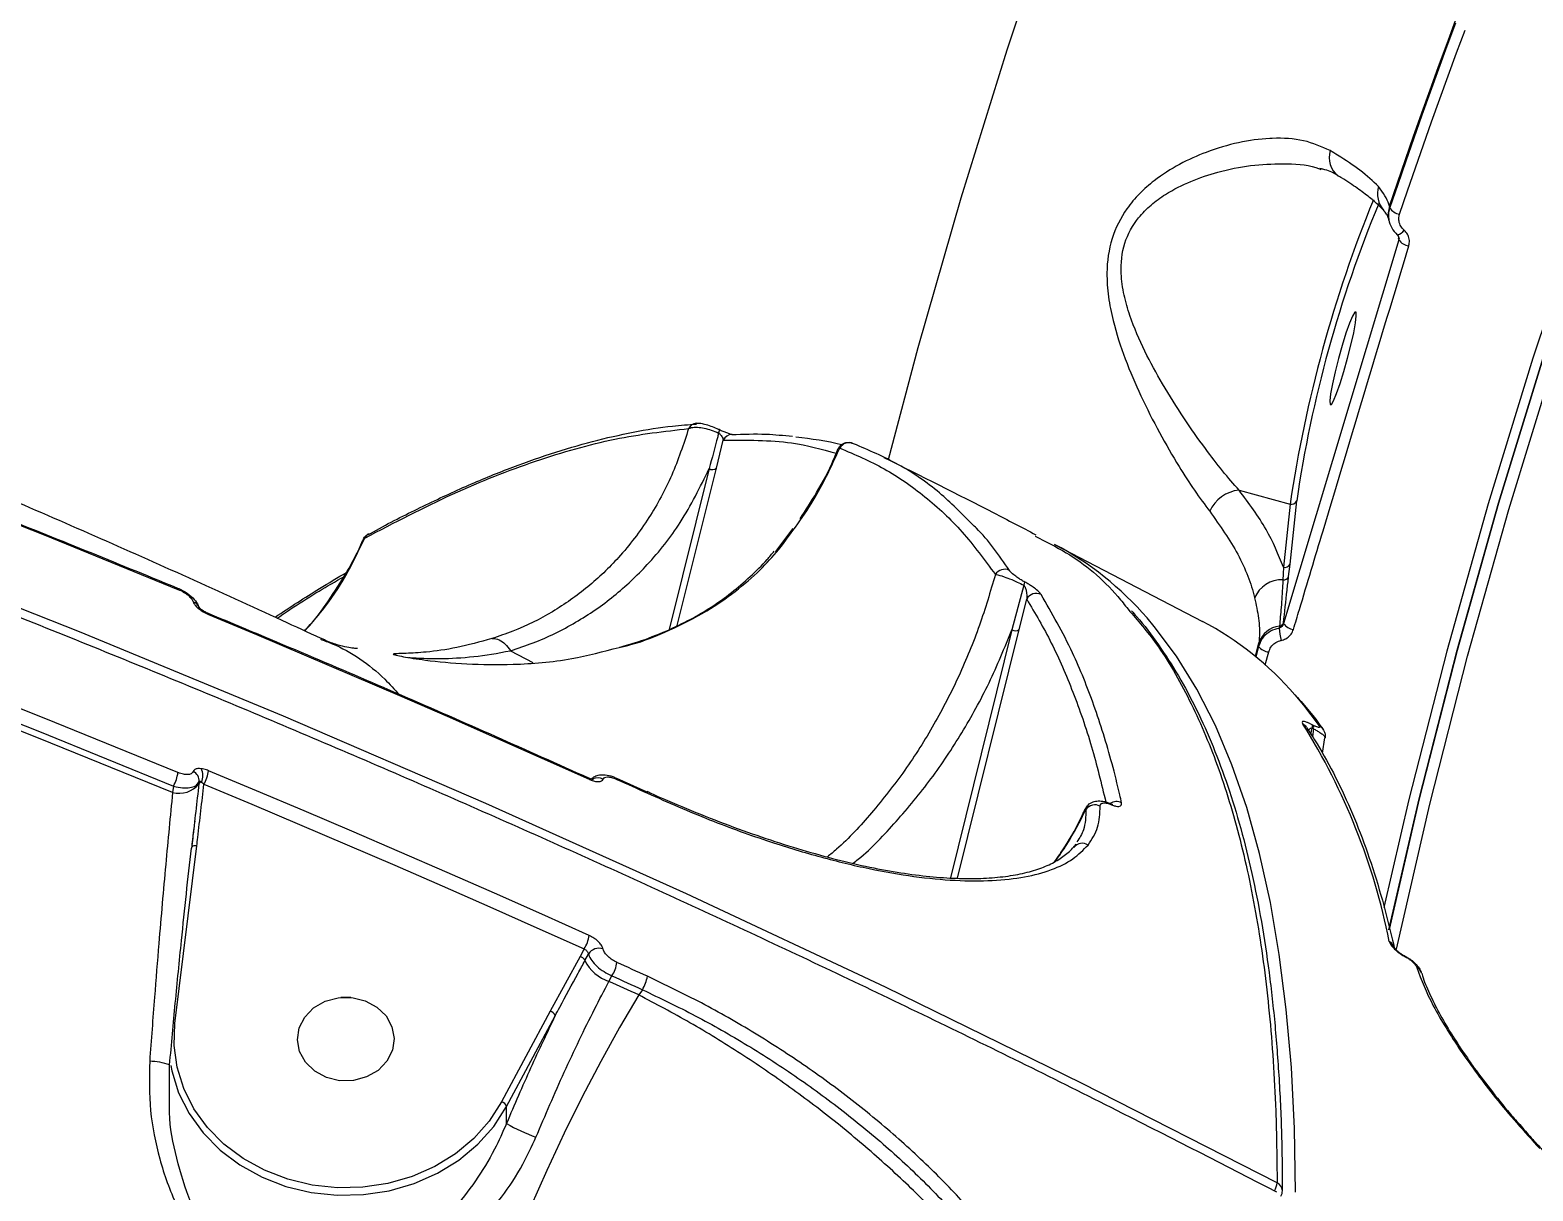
# Model space of a CAD drawing. Header units: millimetres. Extents: x -4335 to 4318, y -3792 to 3101.
# Drawn here: x 940.8 to 1080.8, y 440.5 to 548.5 of the extents above; entities that cross this region are included whole.
import ezdxf

# ---------------------------------------------------------------- set-up
doc = ezdxf.new("R2010")
doc.units = ezdxf.units.MM
doc.layers.add('DIKOM_ОБЪЕКТ', color=7, linetype='Continuous')
doc.layers.add('DIKOM_РАЗМЕР_ОБЪЕКТА', color=7, linetype='Continuous')
doc.styles.add('style1', font='arial.ttf', dxfattribs={"width": 0.8})
doc.dimstyles.new('1-50', dxfattribs={"dimtxt": 300, "dimasz": 200, "dimexe": 100, "dimexo": 0, "dimgap": 100, "dimtad": 1, "dimtxsty": 'style1', "dimcen": 200, "dimclrd": 7, "dimclre": 7, "dimclrt": 7, "dimadec": 1, "dimazin": 2, "dimtfac": 1, "dimtmove": 0, "dimatfit": 2, "dimfxl": 0, "dimlwd": 25, "dimlwe": 18, "dimarcsym": 0})

# ---------------------------------------------------------------- blocks, each defined once
blk = doc.blocks.new('*D2')
at = {"layer": 'Defpoints', "color": 0, "transparency": 16777216}
for p in [(2711.72, 601.17), (-2007.01, 181.47), (-2007.01, -2298.93)]:
    blk.add_point(p, dxfattribs=at)
at = {"layer": 'DIKOM_РАЗМЕР_ОБЪЕКТА', "color": 7, "lineweight": 18, "transparency": 16777216}
for p, q in [((2711.72, 601.17), (2711.72, -2398.93)), ((-2007.01, 181.47), (-2007.01, -2398.93))]:
    blk.add_line(p, q, dxfattribs=at)
at = {"layer": 'DIKOM_РАЗМЕР_ОБЪЕКТА', "color": 7, "lineweight": 25, "transparency": 16777216}
blk.add_line((2511.72, -2298.93), (-1807.01, -2298.93), dxfattribs=at)
at = {"layer": 'DIKOM_РАЗМЕР_ОБЪЕКТА', "color": 7, "transparency": 16777216}
for points in [[(-1807.01, -2265.6), (-1807.01, -2332.27), (-2007.01, -2298.93)], [(2511.72, -2265.6), (2511.72, -2332.27), (2711.72, -2298.93)]]:
    blk.add_solid(points, dxfattribs=at)
at = {"layer": 'DIKOM_РАЗМЕР_ОБЪЕКТА', "color": 7, "transparency": 16777216, "insert": (-22.56, -2045.76), "char_height": 300, "attachment_point": 5, "style": 'style1'}
blk.add_mtext('4750', dxfattribs=at)
blk = doc.blocks.new('*D3')
at = {"layer": 'Defpoints', "color": 0, "transparency": 16777216}
for p in [(-2375.87, 1532.76), (1667.44, 1532.76), (-1786.5, -1525.94)]:
    blk.add_point(p, dxfattribs=at)
at = {"layer": 'DIKOM_РАЗМЕР_ОБЪЕКТА', "color": 7, "lineweight": 18, "transparency": 16777216}
for p, q in [((1667.44, 1532.76), (-2475.87, 1532.76)), ((-1786.5, -1525.94), (-2475.87, -1525.94))]:
    blk.add_line(p, q, dxfattribs=at)
at = {"layer": 'DIKOM_РАЗМЕР_ОБЪЕКТА', "color": 7, "lineweight": 25, "transparency": 16777216}
blk.add_line((-2375.87, -1325.94), (-2375.87, 1332.76), dxfattribs=at)
at = {"layer": 'DIKOM_РАЗМЕР_ОБЪЕКТА', "color": 7, "transparency": 16777216}
for points in [[(-2409.21, 1332.76), (-2342.54, 1332.76), (-2375.87, 1532.76)], [(-2409.21, -1325.94), (-2342.54, -1325.94), (-2375.87, -1525.94)]]:
    blk.add_solid(points, dxfattribs=at)
at = {"layer": 'DIKOM_РАЗМЕР_ОБЪЕКТА', "color": 7, "transparency": 16777216, "insert": (-2629.15, -119.32), "char_height": 300, "attachment_point": 5, "rotation": 90, "style": 'style1'}
blk.add_mtext('3050', dxfattribs=at)

msp = doc.modelspace()

# ---------------------------------------------------------------- linework, layer by layer
at = {"layer": 'DIKOM_ОБЪЕКТ', "color": 7, "linetype": 'Continuous', "lineweight": 15}
for p, q in [((1060.879, 535.584), (1061.006, 535.537)), ((1067.429, 531.974), (1067.402, 532.109)), ((1067.355, 530.782), (1067.332, 530.899)), ((1068.269, 528.99), (1057.527, 493.274)), ((1068.142, 529.434), (1068.129, 529.455)), ((1068.196, 529.369), (1068.256, 529.063)), ((1068.256, 529.063), (1068.269, 528.99)), ((1004.725, 507.723), (1005.364, 510.323)), ((1016.099, 509.508), (1016.216, 509.597)), ((1004.056, 507.686), (1000.339, 492.718)), ((1001.089, 493.079), (1004.725, 507.723)), ((1053.397, 505.675), (1058.144, 504.392)), ((1058.144, 504.392), (1057.526, 498.52)), ((1058.142, 498.804), (1058.76, 504.677)), ((971.843, 501.028), (972.001, 501.227)), ((1010.255, 499.965), (1011.891, 502.104)), ((1036.217, 500.637), (1049.983, 493.474)), ((1058.011, 497.637), (1058.142, 498.804)), ((1033.34, 496.84), (1032.25, 492.68)), ((1032.92, 492.717), (1033.619, 495.554)), ((1032.25, 492.68), (1026.519, 469.6)), ((1027.17, 469.561), (1032.92, 492.717)), ((1057.156, 493.04), (1057.136, 492.841)), ((1057.527, 493.274), (1057.534, 493.337)), ((1054.916, 490.206), (1055.246, 491.474)), ((1055.246, 491.474), (1055.216, 491.139)), ((985.56, 490.739), (987.639, 489.657)), ((1055.216, 491.139), (1054.963, 490.167)), ((1055.841, 489.412), (1056.156, 490.626)), ((1060.086, 482.973), (1060.215, 483.53)), ((1060.32, 483.795), (1060.215, 483.85)), ((1060.215, 483.53), (1060.32, 483.476)), ((1060.32, 483.476), (1060.235, 482.738)), ((1061.208, 483.439), (1061.194, 483.459)), ((1061.362, 482.631), (1061.132, 481.217)), ((995.417, 478.894), (998.251, 477.606)), ((995.417, 478.894), (995.422, 478.891)), ((954.166, 478.148), (954.092, 477.546)), ((956.567, 478.56), (956.543, 478.362)), ((1039.128, 476.004), (1039.131, 475.964)), ((1041.397, 476.516), (1041.408, 476.511)), ((954.313, 456.062), (956.345, 472.585)), ((955.849, 472.396), (955.848, 472.381)), ((1038.181, 472.723), (1038.025, 472.429)), ((992.043, 462.294), (989.263, 457.199)), ((992.418, 462.994), (992.043, 462.294)), ((992.49, 461.906), (992.818, 462.517)), ((1068.781, 462.358), (1068.856, 462.319)), ((1068.828, 462.282), (1068.903, 462.243)), ((1068.856, 462.312), (1069.28, 462.059)), ((994.726, 459.965), (995.004, 460.483)), ((997.836, 459.196), (997.496, 458.705)), ((970.702, 458.47), (969.745, 458.47)), ((989.263, 457.199), (984.733, 448.756)), ((985.187, 448.324), (989.717, 456.766)), ((953.814, 448.32), (953.816, 452.197)), ((985.187, 446.747), (985.187, 448.324))]:
    msp.add_line(p, q, dxfattribs=at)
at = {"layer": 'DIKOM_ОБЪЕКТ', "color": 7, "linetype": 'Continuous', "lineweight": 15, "flags": 128}
for points in [[(1112.286, 595.784), (1106.271, 583.271), (1100.556, 570.565), (1095.143, 557.672), (1090.036, 544.601), (1085.24, 531.361), (1080.756, 517.961), (1076.589, 504.409), (1072.739, 490.714), (1069.211, 476.886), (1066.869, 466.84)], [(1067.356, 464.765), (1070.175, 476.957), (1073.701, 490.777), (1077.548, 504.463), (1081.713, 518.007), (1086.194, 531.398), (1090.987, 544.63), (1096.09, 557.692), (1101.5, 570.577), (1107.212, 583.276), (1113.223, 595.78)], [(1113.221, 595.777), (1107.211, 583.273), (1101.499, 570.575), (1096.09, 557.69), (1090.987, 544.628), (1086.193, 531.397), (1081.713, 518.005), (1077.548, 504.462), (1073.701, 490.776), (1070.175, 476.957), (1067.365, 464.805)], [(1068.06, 462.964), (1071.164, 476.457), (1074.681, 490.244), (1078.519, 503.898), (1082.674, 517.409), (1087.144, 530.769), (1091.926, 543.969), (1097.017, 557), (1102.414, 569.854), (1108.112, 582.523), (1114.108, 594.998)], [(1056.943, 441.231), (1038.794, 450.473), (1020.463, 459.439), (1001.953, 468.128), (983.272, 476.537), (964.425, 484.663), (945.418, 492.503), (926.256, 500.057), (906.944, 507.32), (887.49, 514.291), (867.899, 520.968), (848.177, 527.349), (828.329, 533.431), (808.363, 539.214), (788.283, 544.695), (768.096, 549.872), (747.808, 554.745), (727.425, 559.311), (706.954, 563.569), (686.4, 567.519), (665.77, 571.157), (645.07, 574.485)], [(1041.211, 573.773), (1036.341, 560.279), (1031.763, 546.636), (1027.479, 532.85), (1023.492, 518.93), (1020.726, 508.519)], [(1067.402, 532.109), (1068.143, 534.285), (1068.892, 536.456), (1069.649, 538.624), (1070.414, 540.787), (1071.188, 542.946), (1071.969, 545.101), (1072.758, 547.251), (1073.556, 549.397)], [(1073.542, 549.142), (1072.75, 547.011), (1071.966, 544.875), (1071.19, 542.735), (1070.422, 540.591), (1069.662, 538.443), (1068.909, 536.291), (1068.165, 534.134), (1067.429, 531.974)], [(1068.343, 531.369), (1069.077, 533.525), (1069.82, 535.677), (1070.57, 537.824), (1071.329, 539.968), (1072.095, 542.107), (1072.869, 544.242), (1073.651, 546.373), (1074.442, 548.499)], [(853.132, 533.478), (866.022, 529.29), (878.856, 524.974), (891.633, 520.532), (904.35, 515.964), (917.007, 511.272), (929.601, 506.455), (942.131, 501.514), (954.596, 496.45)], [(1063.162, 516.74), (1063.506, 517.965), (1063.816, 519.188), (1064.067, 520.311), (1064.237, 521.242), (1064.314, 521.906), (1064.29, 522.249), (1064.169, 522.244), (1063.959, 521.89), (1063.678, 521.217), (1063.349, 520.279), (1062.998, 519.151), (1062.653, 517.926), (1062.343, 516.703), (1062.093, 515.58), (1061.923, 514.649), (1061.846, 513.984), (1061.869, 513.641), (1061.991, 513.647), (1062.2, 514.001), (1062.481, 514.674), (1062.811, 515.612), (1063.162, 516.74)], [(954.595, 479.409), (942.131, 484.473), (929.601, 489.414), (917.007, 494.231), (904.35, 498.924), (891.633, 503.491), (878.856, 507.933), (866.022, 512.249), (853.132, 516.438)], [(852.786, 515.146), (865.666, 510.961), (878.489, 506.649), (891.255, 502.211), (903.962, 497.647), (916.609, 492.958), (929.192, 488.145), (941.712, 483.208), (954.166, 478.148)], [(954.092, 477.546), (941.613, 482.618), (929.069, 487.567), (916.46, 492.391), (903.788, 497.09), (891.056, 501.664), (878.263, 506.112), (865.413, 510.433), (852.507, 514.626)], [(1002.863, 511.919), (1002.863, 511.919), (1002.909, 511.924)], [(1005.004, 511.317), (1005.002, 511.318), (1004.999, 511.318)], [(972.316, 501.591), (972.341, 501.606), (972.354, 501.613)], [(954.547, 496.573), (954.558, 496.567), (954.584, 496.524), (954.596, 496.45)], [(957.39, 494.237), (957.402, 494.23), (957.429, 494.186), (957.439, 494.111)], [(957.439, 494.111), (961.901, 492.25), (966.353, 490.372), (970.797, 488.479), (975.232, 486.571), (979.658, 484.646), (984.074, 482.706), (988.481, 480.75), (992.879, 478.779)], [(1058.659, 440.339), (1058.553, 446.28), (1058.264, 451.953), (1057.794, 457.353), (1057.143, 462.475), (1056.311, 467.316), (1055.298, 471.871), (1054.106, 476.137), (1052.736, 480.109), (1051.188, 483.785), (1049.465, 487.162), (1047.567, 490.236), (1045.496, 493.004), (1044.83, 493.788)], [(1058.592, 486.63), (1059.391, 485.683), (1060.867, 483.743)], [(992.88, 464.244), (988.482, 466.216), (984.074, 468.171), (979.658, 470.111), (975.232, 472.036), (970.797, 473.945), (966.353, 475.838), (961.901, 477.715), (957.439, 479.576)], [(992.829, 478.905), (992.84, 478.899), (992.868, 478.855), (992.879, 478.779)], [(995.467, 478.77), (995.822, 478.61), (996.176, 478.449), (996.531, 478.288), (996.885, 478.127), (997.239, 477.966), (997.593, 477.805), (997.948, 477.643), (998.302, 477.482)], [(957.007, 478.313), (961.465, 476.453), (965.914, 474.578), (970.354, 472.686), (974.785, 470.779), (979.207, 468.856), (983.62, 466.918), (988.024, 464.963), (992.418, 462.994)], [(998.251, 477.606), (998.261, 477.6), (998.29, 477.556), (998.302, 477.482)], [(1041.408, 476.511), (1041.417, 476.506), (1041.506, 476.412)], [(956.345, 472.585), (956.248, 472.589), (956.155, 472.583), (956.069, 472.568), (955.993, 472.544), (955.932, 472.512), (955.886, 472.473), (955.857, 472.429), (955.849, 472.396)], [(1068.78, 462.358), (1068.784, 462.355), (1068.828, 462.282)], [(1068.858, 462.317), (1068.859, 462.317), (1068.903, 462.243)], [(995.004, 460.483), (995.358, 460.323), (995.712, 460.162), (996.066, 460.001), (996.421, 459.84), (996.775, 459.679), (997.128, 459.518), (997.482, 459.357), (997.836, 459.196)], [(998.302, 460.441), (997.948, 460.603), (997.593, 460.764), (997.239, 460.925), (996.885, 461.086), (996.531, 461.247), (996.176, 461.408), (995.822, 461.569), (995.467, 461.73)], [(997.496, 458.705), (997.15, 458.863), (996.804, 459.021), (996.457, 459.178), (996.111, 459.336), (995.765, 459.493), (995.419, 459.65), (995.072, 459.808), (994.726, 459.965)], [(965.887, 455.636), (966.401, 456.652), (967.225, 457.501), (968.292, 458.115), (969.516, 458.443), (970.796, 458.46), (972.031, 458.164), (973.119, 457.578), (973.972, 456.751), (974.521, 455.749), (974.723, 454.653), (974.56, 453.553), (974.045, 452.537), (973.221, 451.688), (972.154, 451.075), (970.931, 450.746), (969.65, 450.729), (968.416, 451.026), (967.328, 451.611), (966.475, 452.439), (965.925, 453.441), (965.724, 454.536), (965.887, 455.636)], [(997.496, 458.705), (995.718, 455.691), (993.956, 452.521), (992.227, 449.225), (990.546, 445.834), (988.928, 442.377), (987.388, 438.887), (985.94, 435.396), (984.598, 431.934), (983.373, 428.535), (982.278, 425.228), (981.32, 422.044), (980.511, 419.011), (979.856, 416.159), (979.362, 413.512), (979.034, 411.095)], [(984.733, 448.756), (983.58, 446.966), (982.135, 445.344), (980.429, 443.923), (978.5, 442.736), (976.39, 441.809), (974.145, 441.161), (971.814, 440.807), (969.448, 440.755), (967.099, 441.005), (964.819, 441.553), (962.657, 442.386), (960.66, 443.486), (958.873, 444.829), (957.334, 446.386), (956.076, 448.122), (955.129, 450), (954.511, 451.978), (954.237, 454.014), (954.313, 456.062)], [(953.923, 452.126), (954.02, 451.646), (954.657, 449.606), (955.634, 447.67), (956.931, 445.879), (958.518, 444.274), (960.361, 442.889), (962.42, 441.754), (964.65, 440.895), (967.002, 440.33), (969.424, 440.072), (971.863, 440.126), (974.267, 440.491), (976.582, 441.159), (978.759, 442.116), (980.748, 443.34), (982.507, 444.805), (983.998, 446.478), (985.187, 448.324)]]:
    msp.add_lwpolyline(points, dxfattribs=at)
at = {"layer": 'DIKOM_ОБЪЕКТ', "color": 7, "linetype": 'Continuous', "lineweight": 15}
for centre, radius, start, end in [((1063.898, 536.634), 2.12, 162.34008, 233.44504), ((1068.601, 533.269), 2.323, 162.98597, 221.9936), ((1179.729, 486.292), 122.924, 157.82055, 171.53241), ((1173.592, 487.877), 116.055, 157.45665, 171.67668), ((1069.688, 531.37), 2.403, 162.07851, 191.28177), ((1068.539, 532.66), 1.305, 211.70744, 261.33179), ((1067.949, 530.367), 0.953, 281.66599, 328.6378), ((1067.798, 529.197), 0.477, 343.78085, 9.00103), ((1069.344, 529.686), 1.281, 212.95738, 263.38809), ((1002.986, 510.98), 0.947, 97.45346, 152.80928), ((1004.55, 511.246), 0.46, 326.96222, 8.89608), ((1006.227, 509.928), 0.949, 93.4265, 155.41354), ((1017.071, 509.133), 0.972, 64.12191, 151.4889), ((1004.364, 508.193), 0.593, 238.66729, 307.58843), ((1053.68, 502.395), 3.292, 94.92787, 156.31368), ((1058.298, 504.867), 0.499, 251.98089, 337.66362), ((972.769, 500.879), 0.843, 122.4219, 155.59205), ((1022.398, 474.419), 29.637, 40.81056, 62.20728), ((1031.573, 497.298), 1.021, 64.30434, 148.43683), ((1057.68, 498.994), 0.499, 251.97816, 337.66178), ((1032.072, 497.507), 1.433, 332.24851, 344.67627), ((1057.369, 494.62), 2.727, 87.71084, 157.66722), ((1057.563, 497.822), 0.484, 259.87927, 337.57583), ((1034.511, 495.051), 1.024, 64.19318, 150.57388), ((955.798, 494.529), 0.785, 17.80481, 73.72054), ((956.843, 494.395), 0.12, 68.39621, 136.2773), ((1032.558, 493.186), 0.593, 238.66739, 307.58889), ((1036.151, 467.239), 29.658, 40.82945, 62.19923), ((1057.434, 490.752), 2.304, 96.92557, 161.73449), ((1065.032, 493.498), 7.924, 184.76135, 193.11948), ((1057.102, 493.497), 0.461, 276.78597, 339.67289), ((1058.628, 494.083), 1.366, 216.29944, 263.04072), ((1056.268, 491.951), 1.329, 217.6154, 265.16647), ((1008.517, 451.999), 60.013, 11.23791, 32.13515), ((1058.911, 483.101), 0.923, 33.75051, 62.61498), ((1059.778, 483.69), 0.465, 339.89456, 20.06267), ((1059.883, 483.636), 0.465, 339.89336, 20.06388), ((1060.442, 482.924), 0.923, 35.41825, 62.61108), ((951.163, 479.875), 3.464, 330.10415, 352.27687), ((955.62, 478.632), 0.951, 355.61426, 65.24536), ((955.433, 479.096), 1.482, 336.97646, 26.76378), ((954.038, 480.034), 3.432, 329.90793, 352.3404), ((993.662, 477.845), 1.064, 61.17582, 114.24497), ((995.344, 478.794), 0.125, 349.35881, 51.17871), ((954.691, 479.835), 2.366, 255.32019, 321.48909), ((956.812, 478.206), 0.311, 92.74167, 149.9728), ((1039.975, 475.356), 1.041, 61.8501, 144.23765), ((1041.992, 475.641), 1.061, 63.78585, 124.02037), ((1038.8, 471.859), 0.963, 56.07077, 143.65376), ((989.712, 464.702), 3.2, 327.73629, 351.77388), ((1066.98, 462.899), 0.89, 12.27328, 63.31461), ((991.81, 461.574), 0.757, 26.01537, 72.04574), ((995.894, 463.568), 3.788, 206.02825, 252.03351), ((993.797, 461.889), 1.163, 71.05164, 147.31995), ((992.301, 462.197), 3.2, 327.62116, 351.60161), ((995.155, 460.908), 3.181, 327.44078, 351.56243), ((1069.569, 460.494), 0.849, 15.34548, 64.55931), ((989.085, 456.558), 0.665, 18.2294, 74.48772), ((1073.857, 452.906), 0.608, 32.08443, 72.27958), ((951.914, 446.975), 5.558, 69.98986, 89.5176), ((984.556, 448.116), 0.664, 18.21268, 74.49692), ((994.352, 462.823), 18.505, 240.31091, 249.67589), ((1054.8, 441.477), 2.158, 332.18946, 353.45497), ((1056.584, 440.466), 0.845, 0.58429, 64.82063), ((1056.429, 440.487), 1, 330.00066, 0.14136)]:
    msp.add_arc(centre, radius, start, end, dxfattribs=at)
for points, knots in [([(510.717, 605.991), (512.714, 605.872), (521.182, 605.346), (536.112, 604.29), (555.489, 602.615), (574.833, 600.652), (594.14, 598.397), (613.404, 595.852), (632.62, 593.018), (651.782, 589.894), (670.886, 586.482), (689.925, 582.783), (708.895, 578.797), (727.791, 574.526), (746.607, 569.971), (765.338, 565.132), (783.979, 560.011), (802.525, 554.61), (820.97, 548.929), (839.309, 542.971), (857.537, 536.736), (875.65, 530.227), (893.641, 523.445), (911.506, 516.392), (929.241, 509.071), (946.836, 501.475), (959.7, 495.711), (966.688, 492.463), (967.895, 491.902)], [0.04003202, 0.04003202, 0.04003202, 0.04003202, 0.05211946, 0.09131879, 0.13051766, 0.16971559, 0.20891229, 0.2481073, 0.28730022, 0.3264906, 0.36567804, 0.40486207, 0.44404221, 0.48321795, 0.52238889, 0.56155433, 0.60071391, 0.63986696, 0.67901289, 0.71815118, 0.75728124, 0.79640225, 0.83551375, 0.87461491, 0.91370511, 0.95278369, 0.99184968, 1, 1, 1, 1]), ([(514.523, 587.303), (517.69, 587.121), (527.357, 586.534), (543.511, 585.383), (562.969, 583.723), (582.393, 581.791), (601.778, 579.587), (621.12, 577.112), (640.413, 574.366), (659.652, 571.352), (678.833, 568.068), (697.95, 564.516), (716.998, 560.697), (735.972, 556.612), (754.868, 552.263), (773.68, 547.649), (792.404, 542.772), (811.034, 537.635), (829.566, 532.237), (847.994, 526.58), (866.315, 520.667), (884.523, 514.498), (902.614, 508.074), (920.583, 501.399), (938.424, 494.473), (956.135, 487.298), (973.709, 479.876), (991.142, 472.209), (1008.43, 464.3), (1025.566, 456.146), (1041.727, 448.179), (1052.11, 442.835), (1056.89, 440.375)], [0.12101449, 0.12101449, 0.12101449, 0.12101449, 0.13560495, 0.16556342, 0.19552192, 0.2254804, 0.25543885, 0.28539735, 0.31535584, 0.3453143, 0.37527277, 0.40523119, 0.43518963, 0.46514814, 0.49510656, 0.52506498, 0.5550234, 0.58498179, 0.61494022, 0.64489863, 0.67485696, 0.70481531, 0.73477364, 0.76473194, 0.79469022, 0.82464852, 0.85460681, 0.88456501, 0.91452325, 0.94448142, 0.97443952, 1, 1, 1, 1]), ([(1061.878, 537.277), (1061.084, 537.636), (1059.495, 538.354), (1057.433, 538.458), (1055.393, 538.371), (1053.359, 538.096), (1050.51, 537.258), (1047.841, 536.069), (1045.752, 534.742), (1044.113, 533.31), (1042.662, 531.611), (1041.41, 529.162), (1041.004, 526.258), (1041.198, 523.673), (1041.739, 520.972), (1042.751, 517.859), (1044.262, 514.368), (1045.967, 511.002), (1047.669, 508.072), (1049.249, 505.609), (1050.193, 504.348), (1050.665, 503.717)], [0, 0, 0, 0, 0.0726925, 0.1455246, 0.1511325, 0.2173315, 0.2835423, 0.337717, 0.3918176, 0.4254882, 0.4591104, 0.5134531, 0.5679372, 0.6044958, 0.6411223, 0.7029642, 0.764912, 0.8309042, 0.896872, 0.9484539, 1, 1, 1, 1]), ([(1053.397, 505.675), (1052.887, 506.259), (1051.858, 507.438), (1050.123, 509.7), (1048.229, 512.391), (1046.309, 515.436), (1044.576, 518.609), (1043.361, 521.399), (1042.649, 523.848), (1042.307, 526.134), (1042.577, 528.733), (1043.773, 530.849), (1045.186, 532.261), (1046.818, 533.44), (1048.922, 534.49), (1051.606, 535.385), (1054.513, 535.965), (1057.584, 536.099), (1059.78, 536.012), (1060.768, 535.627), (1060.879, 535.584)], [0, 0, 0, 0, 0.0563272, 0.1135836, 0.1855129, 0.2587311, 0.3247476, 0.3920956, 0.4294676, 0.4677634, 0.5221758, 0.5765127, 0.6108736, 0.6461099, 0.7036943, 0.7624452, 0.8345379, 0.9078782, 0.9896586, 1, 1, 1, 1]), ([(1066.38, 533.949), (1065.855, 534.441), (1064.885, 535.35), (1063.154, 536.511), (1062.11, 537.138), (1061.878, 537.277)], [0, 0, 0, 0, 0.4786839, 0.8843739, 1, 1, 1, 1]), ([(1062.629, 534.913), (1062.563, 534.961), (1062.185, 535.239), (1061.606, 535.478), (1061.008, 535.592), (1060.906, 535.611)], [0, 0, 0, 0, 0.1488643, 0.8548976, 1, 1, 1, 1]), ([(1066.836, 531.738), (1066.699, 531.886), (1066.377, 532.233), (1065.565, 532.929), (1064.406, 533.784), (1063.411, 534.46), (1062.734, 534.859), (1062.631, 534.919)], [0, 0, 0, 0, 0.1820595, 0.4274824, 0.6850953, 0.9519356, 1, 1, 1, 1]), ([(853.091, 533.599), (856.306, 532.564), (865.629, 529.563), (880.976, 524.4), (899.087, 518.028), (917.076, 511.4), (934.626, 504.642), (947.087, 499.642), (953.605, 496.96), (954.547, 496.573)], [0, 0, 0, 0, 0.0934426, 0.2709385, 0.4484358, 0.6259332, 0.8034301, 0.9715852, 1, 1, 1, 1]), ([(1067.402, 532.109), (1067.387, 532.171), (1067.262, 532.694), (1066.793, 533.361), (1066.38, 533.949)], [0, 0, 0, 0, 0.1178588, 1, 1, 1, 1]), ([(1067.429, 531.974), (1067.399, 531.867), (1067.294, 531.501), (1067.301, 530.842), (1067.563, 530.057), (1067.94, 529.656), (1068.129, 529.455)], [0, 0, 0, 0, 0.1209361, 0.4144427, 0.706949, 1, 1, 1, 1]), ([(1067.332, 530.898), (1067.318, 530.948), (1067.287, 531.057), (1067.14, 531.401), (1066.951, 531.599), (1066.852, 531.702)], [0, 0, 0, 0, 0.2895417, 0.6276392, 1, 1, 1, 1]), ([(1068.763, 529.871), (1068.649, 529.991), (1068.422, 530.231), (1068.265, 530.699), (1068.261, 531.09), (1068.324, 531.306), (1068.343, 531.369)], [0, 0, 0, 0, 0.2927449, 0.5851022, 0.878845, 1, 1, 1, 1]), ([(1068.278, 529.199), (1068.268, 529.243), (1068.249, 529.324), (1068.174, 529.399), (1068.14, 529.433)], [0, 0, 0, 0, 0.5465961, 1, 1, 1, 1]), ([(1068.28, 529.2), (1068.282, 529.196), (1068.302, 529.142), (1068.292, 529.068), (1068.274, 529.005), (1068.269, 528.99)], [0, 0, 0, 0, 0.0568552, 0.7701735, 1, 1, 1, 1]), ([(1069.197, 528.414), (1069.21, 528.463), (1069.264, 528.667), (1069.261, 529.043), (1069.103, 529.511), (1068.876, 529.751), (1068.763, 529.871)], [0, 0, 0, 0, 0.0963841, 0.3985554, 0.6990897, 1, 1, 1, 1]), ([(1058.463, 492.727), (1058.646, 493.339), (1059.562, 496.401), (1063.14, 508.342), (1066.535, 519.593), (1069.197, 528.414)], [0, 0, 0, 0, 0.0512263, 0.2561275, 1, 1, 1, 1]), ([(972.001, 501.227), (974.751, 502.661), (980.252, 505.53), (987.988, 508.533), (995.363, 510.65), (999.883, 511.159), (1002.144, 511.413)], [0, 0, 0, 0, 0.2485942, 0.4971898, 0.7485963, 1, 1, 1, 1]), ([(972.335, 501.556), (972.398, 501.592), (973.949, 502.476), (976.889, 503.956), (981.148, 505.972), (985.285, 507.678), (989.311, 509.111), (993.221, 510.262), (997.004, 511.116), (1000.226, 511.653), (1002.133, 511.784), (1002.869, 511.834)], [0, 0, 0, 0, 0.005491, 0.1356789, 0.2660159, 0.3964642, 0.526983, 0.6575043, 0.7879519, 0.9182388, 1, 1, 1, 1]), ([(1002.144, 511.413), (1001.659, 509.944), (1000.689, 507.006), (998.486, 502.993), (995.853, 499.517), (992.814, 496.611), (989.524, 494.3), (986.467, 492.762), (984.47, 492.092), (983.811, 491.87)], [0, 0, 0, 0, 0.1619237, 0.3238388, 0.4936354, 0.6385913, 0.7839161, 0.9287401, 1, 1, 1, 1]), ([(1002.144, 511.413), (1002.228, 511.447), (1002.437, 511.533), (1002.929, 511.557), (1003.571, 511.468), (1004.257, 511.285), (1004.707, 511.093), (1004.936, 510.995)], [0, 0, 0, 0, 0.1576684, 0.393179, 0.5991608, 0.7967384, 1, 1, 1, 1]), ([(1002.909, 511.921), (1002.995, 511.923), (1003.245, 511.929), (1003.624, 511.845), (1004.16, 511.678), (1004.659, 511.482), (1004.919, 511.354), (1004.999, 511.314)], [0, 0, 0, 0, 0.1352014, 0.3929999, 0.6725459, 0.8986946, 1, 1, 1, 1]), ([(1004.936, 510.995), (1004.906, 510.882), (1004.622, 509.776), (1004.323, 508.674), (1004.056, 507.686)], [0, 0, 0, 0, 0.1029557, 1, 1, 1, 1]), ([(1004.936, 510.995), (1004.963, 510.976), (1005.011, 510.944), (1005.097, 510.865), (1005.192, 510.753), (1005.285, 510.598), (1005.343, 510.45), (1005.358, 510.36), (1005.364, 510.323)], [0, 0, 0, 0, 0.0790131, 0.1357046, 0.3029463, 0.5191349, 0.8023583, 1, 1, 1, 1]), ([(1005.004, 511.317), (1005.005, 511.317), (1005.099, 511.278), (1005.352, 511.156), (1005.686, 511.029), (1005.994, 510.927), (1006.169, 510.882), (1006.24, 510.875), (1006.226, 510.876), (1006.226, 510.876)], [0, 0, 0, 0, 0.0002376, 0.1878633, 0.3908233, 0.6204458, 0.8484611, 0.9978602, 1, 1, 1, 1]), ([(1006.171, 510.865), (1007.241, 510.899), (1009.172, 510.961), (1010.994, 510.779), (1011.806, 510.698)], [0, 0, 0, 0, 0.5539472, 1, 1, 1, 1]), ([(1005.364, 510.323), (1007.54, 510.346), (1011.262, 510.386), (1014.528, 509.494), (1015.884, 509.124)], [0, 0, 0, 0, 0.5847501, 1, 1, 1, 1]), ([(1010.523, 500.136), (1011.721, 501.723), (1013.929, 504.649), (1015.498, 508.044), (1016.216, 509.597)], [0, 0, 0, 0, 0.5425477, 1, 1, 1, 1]), ([(1016.383, 509.907), (1016.38, 509.908), (1015.031, 510.283), (1013.578, 510.442), (1012.129, 510.6)], [0, 0, 0, 0, 0.0023856, 1, 1, 1, 1]), ([(1012.535, 503.03), (1013.055, 503.83), (1014.199, 505.587), (1015.354, 507.78), (1015.918, 509.199), (1016.05, 509.531)], [0, 0, 0, 0, 0.3898986, 0.8572538, 1, 1, 1, 1]), ([(1016.086, 509.514), (1016.119, 509.59), (1016.196, 509.769), (1016.416, 509.96), (1016.665, 510.083), (1016.891, 510.13), (1017.078, 510.129), (1017.217, 510.106), (1017.31, 510.081), (1017.381, 510.057), (1017.425, 510.039), (1017.449, 510.03)], [0, 0, 0, 0, 0.1337298, 0.312424, 0.4576734, 0.5810915, 0.6849669, 0.7665654, 0.830667, 0.9083733, 1, 1, 1, 1]), ([(1016.216, 509.597), (1017.621, 509), (1020.43, 507.805), (1024.208, 505.152), (1027.688, 501.921), (1029.698, 499.195), (1030.704, 497.832)], [0, 0, 0, 0, 0.2490959, 0.4981945, 0.7490948, 1, 1, 1, 1]), ([(1028.543, 502.523), (1027.548, 503.526), (1025.42, 505.671), (1021.742, 508.186), (1018.911, 509.401), (1017.495, 510.008)], [0, 0, 0, 0, 0.3052935, 0.652645, 1, 1, 1, 1]), ([(1020.326, 508.736), (1023.742, 507.028), (1028.478, 504.66), (1033.17, 502.215), (1034.479, 501.534)], [0, 0, 0, 0, 0.7211202, 1, 1, 1, 1]), ([(985.56, 490.739), (986.265, 490.973), (988.403, 491.68), (991.691, 493.307), (995.25, 495.757), (998.535, 498.851), (1001.627, 502.74), (1003.215, 505.975), (1004.056, 507.686)], [0, 0, 0, 0, 0.0822964, 0.249506, 0.4173003, 0.5846547, 0.7802053, 1, 1, 1, 1]), ([(1057.526, 498.52), (1057.055, 499.688), (1056.103, 502.05), (1054.305, 504.458), (1053.397, 505.675)], [0, 0, 0, 0, 0.4947662, 1, 1, 1, 1]), ([(1032.016, 498.217), (1031.044, 499.625), (1029.96, 501.195), (1028.675, 502.399), (1028.543, 502.523)], [0, 0, 0, 0, 0.8970865, 1, 1, 1, 1]), ([(1050.665, 503.717), (1051.609, 502.382), (1053.525, 499.673), (1054.514, 496.991), (1054.845, 495.664), (1054.846, 495.656)], [0, 0, 0, 0, 0.4913981, 0.9970652, 1, 1, 1, 1]), ([(966.384, 492.603), (966.474, 492.696), (967.293, 493.546), (968.641, 495.364), (970.349, 498.065), (971.396, 499.979), (971.801, 501.018), (971.811, 501.043)], [0, 0, 0, 0, 0.0392486, 0.3577454, 0.6756333, 0.9922081, 1, 1, 1, 1]), ([(966.411, 492.59), (966.979, 493.229), (968.388, 494.816), (970.292, 497.697), (971.429, 500.046), (972.001, 501.227)], [0, 0, 0, 0, 0.251175, 0.623424, 1, 1, 1, 1]), ([(971.841, 501.028), (971.863, 501.09), (971.934, 501.291), (972.137, 501.493), (972.311, 501.576), (972.361, 501.6)], [0, 0, 0, 0, 0.2430164, 0.7848515, 1, 1, 1, 1]), ([(1034.402, 501.386), (1035.381, 500.904), (1038.204, 499.511), (1041.047, 497.148), (1042.751, 494.997), (1043.066, 494.6)], [0, 0, 0, 0, 0.3021787, 0.8711729, 1, 1, 1, 1]), ([(995.673, 491.051), (996.037, 491.131), (997.639, 491.485), (1000.409, 492.636), (1003.69, 494.285), (1006.505, 496.215), (1008.777, 498.147), (1009.969, 499.505), (1010.523, 500.136)], [0, 0, 0, 0, 0.0630678, 0.2774992, 0.4916436, 0.6689799, 0.8461655, 1, 1, 1, 1]), ([(995.739, 491.079), (996.294, 491.234), (997.77, 491.644), (999.989, 492.522), (1002.284, 493.611), (1004.307, 494.804), (1006.165, 496.138), (1007.902, 497.632), (1009.235, 498.946), (1009.898, 499.752), (1010.116, 500.017)], [0, 0, 0, 0, 0.0985875, 0.2625737, 0.4033392, 0.5282772, 0.6611662, 0.7963185, 0.93306, 1, 1, 1, 1]), ([(1010.523, 500.136), (1010.501, 500.128), (1010.375, 500.082), (1010.297, 499.989), (1010.233, 499.911)], [0, 0, 0, 0, 0.1694532, 1, 1, 1, 1]), ([(1033.454, 497.129), (1033.335, 497.195), (1033.1, 497.328), (1032.732, 497.571), (1032.331, 497.873), (1032.109, 498.089), (1032.031, 498.197), (1032.016, 498.217)], [0, 0, 0, 0, 0.1456122, 0.2899762, 0.5320719, 0.9098244, 1, 1, 1, 1]), ([(1057.526, 498.52), (1057.521, 498.35), (1057.509, 497.965), (1057.489, 497.567), (1057.478, 497.345)], [0, 0, 0, 0, 0.4403082, 1, 1, 1, 1]), ([(963.638, 493.867), (965.026, 494.779), (967.277, 496.259), (969.453, 497.541), (970.288, 498.033)], [0, 0, 0, 0, 0.6164521, 1, 1, 1, 1]), ([(963.84, 493.777), (964.355, 494.131), (966.489, 495.599), (968.501, 496.75), (970.028, 497.622)], [0, 0, 0, 0, 0.2417915, 1, 1, 1, 1]), ([(1030.704, 497.832), (1030.234, 496.243), (1029.273, 492.985), (1027.347, 488.339), (1025.031, 483.829), (1022.333, 479.56), (1019.277, 475.703), (1016.852, 473.022), (1015.353, 471.79), (1015.066, 471.554)], [0, 0, 0, 0, 0.1547988, 0.317266, 0.4797369, 0.6449418, 0.8101296, 0.9636778, 1, 1, 1, 1]), ([(1030.704, 497.832), (1030.738, 497.829), (1030.916, 497.812), (1031.381, 497.686), (1032.115, 497.405), (1032.758, 497.125), (1033.141, 496.937), (1033.34, 496.84)], [0, 0, 0, 0, 0.0825364, 0.4350593, 0.6772223, 0.8329903, 1, 1, 1, 1]), ([(1033.34, 496.84), (1033.361, 496.819), (1033.404, 496.777), (1033.468, 496.675), (1033.551, 496.48), (1033.624, 496.129), (1033.637, 495.806), (1033.622, 495.597), (1033.619, 495.554)], [0, 0, 0, 0, 0.0461164, 0.090153, 0.210122, 0.4597913, 0.8891431, 1, 1, 1, 1]), ([(1034.956, 495.973), (1034.94, 495.996), (1034.859, 496.115), (1034.622, 496.351), (1034.2, 496.671), (1033.817, 496.924), (1033.575, 497.06), (1033.454, 497.129)], [0, 0, 0, 0, 0.0950514, 0.4719313, 0.7157582, 0.8572409, 1, 1, 1, 1]), ([(1057.478, 497.345), (1057.469, 497.17), (1057.423, 496.296), (1057.33, 494.858), (1057.211, 493.617), (1057.156, 493.04)], [0, 0, 0, 0, 0.1178899, 0.5894813, 1, 1, 1, 1]), ([(1057.534, 493.337), (1057.641, 494.335), (1057.792, 495.744), (1057.961, 497.21), (1058.011, 497.637)], [0, 0, 0, 0, 0.7088288, 1, 1, 1, 1]), ([(954.547, 496.568), (954.589, 496.552), (954.903, 496.433), (955.487, 496.091), (956.108, 495.555), (956.483, 495.05), (956.547, 494.7), (956.569, 494.578)], [0, 0, 0, 0, 0.0440613, 0.3269479, 0.6203999, 0.8678024, 1, 1, 1, 1]), ([(954.596, 496.45), (954.764, 496.372), (955.1, 496.217), (955.543, 495.904), (955.882, 495.575), (955.973, 495.379), (956.018, 495.283)], [0, 0, 0, 0, 0.2566269, 0.5136662, 0.7612135, 1, 1, 1, 1]), ([(1033.619, 495.554), (1034.404, 494.223), (1035.975, 491.562), (1037.97, 486.936), (1039.683, 482.019), (1040.571, 478.384), (1040.998, 476.638)], [0, 0, 0, 0, 0.2540847, 0.5081691, 0.7636499, 1, 1, 1, 1]), ([(1042.461, 476.593), (1042.405, 476.841), (1042.124, 478.081), (1041.336, 481.214), (1039.929, 485.717), (1037.787, 491.078), (1035.969, 494.221), (1034.956, 495.973)], [0, 0, 0, 0, 0.0321664, 0.1608332, 0.4183973, 0.675955, 1, 1, 1, 1]), ([(1054.846, 495.656), (1054.987, 495.017), (1055.271, 493.736), (1055.319, 492.388), (1055.258, 491.624), (1055.246, 491.474)], [0, 0, 0, 0, 0.4439, 0.8911135, 1, 1, 1, 1]), ([(956.018, 495.283), (956.059, 495.193), (956.141, 495.013), (956.416, 494.726), (956.649, 494.556), (956.757, 494.478)], [0, 0, 0, 0, 0.3509845, 0.701414, 1, 1, 1, 1]), ([(956.522, 494.831), (956.521, 494.832), (956.518, 494.84), (956.533, 494.812), (956.59, 494.747), (956.707, 494.639), (956.813, 494.554), (956.885, 494.509), (956.885, 494.508)], [0, 0, 0, 0, 0.0134466, 0.2067768, 0.4337301, 0.6729047, 0.9967423, 1, 1, 1, 1]), ([(956.757, 494.478), (956.819, 494.438), (957.034, 494.297), (957.271, 494.188), (957.439, 494.111)], [0, 0, 0, 0, 0.2879805, 1, 1, 1, 1]), ([(956.889, 494.51), (956.929, 494.482), (957.056, 494.395), (957.236, 494.301), (957.362, 494.25), (957.39, 494.239)], [0, 0, 0, 0, 0.2623931, 0.8321677, 1, 1, 1, 1]), ([(957.391, 494.237), (960.481, 492.946), (969.439, 489.202), (981.252, 484.089), (989.935, 480.201), (992.829, 478.905)], [0, 0, 0, 0, 0.2597926, 0.7532688, 1, 1, 1, 1]), ([(1043.066, 494.6), (1043.956, 493.567), (1046.063, 491.121), (1048.83, 486.273), (1051.455, 480.208), (1053.573, 473.264), (1055.186, 465.558), (1056.282, 457.123), (1056.845, 449), (1056.915, 443.479), (1056.943, 441.231)], [0, 0, 0, 0, 0.098873, 0.2340482, 0.3692231, 0.5056784, 0.6421335, 0.775133, 0.9084327, 1, 1, 1, 1]), ([(1043.369, 494.45), (1043.532, 494.276), (1044.428, 493.32), (1045.9, 491.321), (1047.773, 488.442), (1049.468, 485.279), (1051.002, 481.86), (1052.371, 478.179), (1053.577, 474.237), (1054.619, 470.033), (1055.498, 465.568), (1056.215, 460.839), (1056.771, 455.847), (1057.159, 450.583), (1057.387, 445.472), (1057.409, 442.006), (1057.418, 440.475)], [0, 0, 0, 0, 0.0171148, 0.0938577, 0.1704006, 0.2468418, 0.3232331, 0.3996187, 0.4760462, 0.5525486, 0.6291841, 0.7060167, 0.7831203, 0.8605731, 0.938401, 1, 1, 1, 1]), ([(1017.468, 470.961), (1017.625, 471.084), (1019.093, 472.242), (1021.531, 474.856), (1024.78, 478.759), (1027.65, 483.088), (1030.197, 487.7), (1031.566, 491.02), (1032.25, 492.68)], [0, 0, 0, 0, 0.0226672, 0.2122856, 0.407429, 0.6025887, 0.8012948, 1, 1, 1, 1]), ([(1057.136, 492.841), (1057.062, 492.825), (1056.711, 492.752), (1056.124, 492.475), (1055.508, 491.896), (1055.313, 491.391), (1055.216, 491.139)], [0, 0, 0, 0, 0.081399, 0.3858031, 0.6937394, 1, 1, 1, 1]), ([(1057.527, 493.274), (1057.505, 493.21), (1057.461, 493.083), (1057.332, 492.934), (1057.212, 492.863), (1057.145, 492.843), (1057.136, 492.841)], [0, 0, 0, 0, 0.3344619, 0.654931, 0.9517641, 1, 1, 1, 1]), ([(1057.315, 491.7), (1057.343, 491.706), (1057.539, 491.747), (1057.884, 491.904), (1058.269, 492.257), (1058.398, 492.571), (1058.463, 492.727)], [0, 0, 0, 0, 0.0523722, 0.3650244, 0.6827271, 1, 1, 1, 1]), ([(967.852, 491.81), (968.22, 491.675), (970.44, 490.86), (972.912, 489.155), (974.762, 487.137), (975.211, 486.646)], [0, 0, 0, 0, 0.1305591, 0.7885912, 1, 1, 1, 1]), ([(967.925, 491.924), (968.124, 491.825), (968.739, 491.517), (969.654, 491.243), (970.523, 491.047), (971.09, 490.979), (971.344, 490.977), (971.316, 490.976), (971.309, 490.976)], [0, 0, 0, 0, 0.1070229, 0.3310917, 0.5380494, 0.7333171, 0.9388832, 1, 1, 1, 1]), ([(983.811, 491.87), (982.704, 491.566), (980.489, 490.958), (977.807, 490.6), (976.048, 490.494), (975.09, 490.47), (974.666, 490.441), (974.536, 490.408), (974.87, 490.338), (974.917, 490.328)], [0, 0, 0, 0, 0.2383758, 0.4767163, 0.6680666, 0.7661368, 0.8639376, 0.9808032, 1, 1, 1, 1]), ([(983.811, 491.87), (983.844, 491.873), (984.068, 491.893), (984.504, 491.792), (985.091, 491.398), (985.398, 490.963), (985.551, 490.746)], [0, 0, 0, 0, 0.0545056, 0.3767023, 0.6883534, 1, 1, 1, 1]), ([(1056.156, 490.626), (1056.215, 490.785), (1056.333, 491.102), (1056.705, 491.467), (1057.059, 491.643), (1057.27, 491.69), (1057.315, 491.7)], [0, 0, 0, 0, 0.3077472, 0.6158721, 0.9190954, 1, 1, 1, 1]), ([(974.917, 490.328), (975.111, 490.283), (975.617, 490.165), (977.934, 489.802), (981.43, 489.468), (986.094, 489.412), (990.887, 489.795), (994.2, 490.664), (995.673, 491.051)], [0, 0, 0, 0, 0.0796394, 0.2076365, 0.3961118, 0.585648, 0.8157406, 1, 1, 1, 1]), ([(976.049, 490.114), (976.097, 490.111), (976.311, 490.098), (977.28, 490.031), (979.175, 489.981), (982.088, 490.14), (984.357, 490.49), (985.55, 490.746), (985.551, 490.746)], [0, 0, 0, 0, 0.0350436, 0.1530798, 0.3919177, 0.6957622, 0.9996807, 1, 1, 1, 1]), ([(985.551, 490.746), (985.552, 490.745), (985.554, 490.743), (985.557, 490.741), (985.559, 490.739), (985.56, 490.739)], [0, 0, 0, 0, 0.3329027, 0.7890465, 1, 1, 1, 1]), ([(1058.843, 486.386), (1059.276, 485.901), (1060.094, 484.983), (1060.842, 483.947), (1061.194, 483.458)], [0, 0, 0, 0, 0.5285203, 1, 1, 1, 1]), ([(1060.215, 483.85), (1060.132, 483.891), (1059.948, 483.984), (1059.682, 484.092), (1059.444, 484.158), (1059.256, 484.147), (1059.259, 484.041), (1059.327, 483.934), (1059.336, 483.921)], [0, 0, 0, 0, 0.0928017, 0.2061696, 0.3692244, 0.572371, 0.9471403, 1, 1, 1, 1]), ([(1059.679, 483.614), (1060.008, 483.105), (1060.96, 481.635), (1062.411, 478.997), (1063.98, 475.614), (1065.386, 471.96), (1066.607, 468.108), (1067.393, 465.099), (1067.775, 463.415), (1067.847, 463.099)], [0, 0, 0, 0, 0.0925424, 0.2675926, 0.442936, 0.6186251, 0.7945549, 0.9614753, 1, 1, 1, 1]), ([(1059.872, 483.309), (1059.887, 483.342), (1059.923, 483.427), (1060.004, 483.514), (1060.1, 483.556), (1060.167, 483.549), (1060.198, 483.539), (1060.213, 483.531), (1060.215, 483.53)], [0, 0, 0, 0, 0.2613659, 0.660484, 0.871123, 0.9356733, 0.9898801, 1, 1, 1, 1]), ([(1060.867, 483.743), (1060.895, 483.685), (1060.935, 483.602), (1060.804, 483.6), (1060.659, 483.64), (1060.489, 483.71), (1060.372, 483.769), (1060.32, 483.795)], [0, 0, 0, 0, 0.4370536, 0.6288429, 0.7908974, 0.9060243, 1, 1, 1, 1]), ([(1060.32, 483.476), (1060.424, 483.422), (1060.652, 483.306), (1060.974, 483.109), (1061.243, 482.904), (1061.409, 482.724), (1061.383, 482.658), (1061.372, 482.63)], [0, 0, 0, 0, 0.1516032, 0.3306648, 0.562585, 0.8128009, 1, 1, 1, 1]), ([(1061.194, 483.43), (1061.241, 483.369), (1061.336, 483.244), (1061.434, 482.936), (1061.41, 482.721), (1061.399, 482.623)], [0, 0, 0, 0, 0.3432353, 0.6999221, 1, 1, 1, 1]), ([(956.018, 479.496), (955.976, 479.428), (955.894, 479.293), (955.598, 479.206), (955.208, 479.218), (954.853, 479.308), (954.645, 479.39), (954.595, 479.409)], [0, 0, 0, 0, 0.2249868, 0.4495981, 0.680304, 0.9238146, 1, 1, 1, 1]), ([(956.756, 479.763), (956.649, 479.769), (956.416, 479.782), (956.141, 479.697), (956.059, 479.563), (956.018, 479.496)], [0, 0, 0, 0, 0.2986248, 0.6491103, 1, 1, 1, 1]), ([(956.567, 478.56), (956.577, 478.575), (956.59, 478.594), (956.634, 478.603), (956.697, 478.588), (956.764, 478.54), (956.797, 478.517)], [0, 0, 0, 0, 0.2621072, 0.3212407, 0.6717547, 1, 1, 1, 1]), ([(957.439, 479.576), (957.371, 479.603), (957.136, 479.696), (956.914, 479.735), (956.756, 479.763)], [0, 0, 0, 0, 0.2879871, 1, 1, 1, 1]), ([(992.827, 478.911), (992.883, 478.885), (993.007, 478.829), (993.159, 478.788), (993.261, 478.773), (993.268, 478.774), (993.27, 478.774)], [0, 0, 0, 0, 0.2456034, 0.5506947, 0.8192474, 1, 1, 1, 1]), ([(992.879, 478.779), (992.902, 478.769), (993.075, 478.692), (993.396, 478.587), (993.776, 478.542), (994.063, 478.599), (994.137, 478.717), (994.174, 478.777)], [0, 0, 0, 0, 0.0372114, 0.2778712, 0.5185813, 0.759275, 1, 1, 1, 1]), ([(993.096, 478.809), (993.198, 478.896), (993.419, 479.085), (993.872, 479.208), (994.424, 479.211), (994.959, 479.101), (995.306, 478.929), (995.415, 478.875)], [0, 0, 0, 0, 0.1604223, 0.3489607, 0.5746936, 0.8662459, 1, 1, 1, 1]), ([(994.174, 478.777), (994.211, 478.836), (994.285, 478.955), (994.572, 479.01), (994.952, 478.964), (995.272, 478.857), (995.444, 478.781), (995.467, 478.77)], [0, 0, 0, 0, 0.2407859, 0.481391, 0.7221422, 0.9628241, 1, 1, 1, 1]), ([(954.092, 477.546), (953.877, 475.343), (953.441, 470.876), (952.877, 464.362), (952.378, 458.196), (952.107, 454.521), (951.961, 452.533)], [0, 0, 0, 0, 0.2848634, 0.5777509, 0.771568, 1, 1, 1, 1]), ([(954.166, 478.148), (954.25, 478.126), (954.603, 478.033), (955.206, 477.956), (955.864, 478.012), (956.361, 478.209), (956.498, 478.442), (956.567, 478.56)], [0, 0, 0, 0, 0.0748877, 0.3151731, 0.5451456, 0.7715041, 1, 1, 1, 1]), ([(956.543, 478.362), (956.345, 476.632), (956.117, 474.645), (955.879, 472.64), (955.848, 472.381)], [0, 0, 0, 0, 0.8707585, 1, 1, 1, 1]), ([(956.345, 472.585), (956.376, 472.841), (956.605, 474.75), (956.821, 476.66), (957.007, 478.313)], [0, 0, 0, 0, 0.1343615, 1, 1, 1, 1]), ([(956.797, 478.517), (956.846, 478.475), (956.916, 478.415), (956.987, 478.336), (957.007, 478.313)], [0, 0, 0, 0, 0.7053003, 1, 1, 1, 1]), ([(998.258, 477.662), (998.452, 477.572), (999.831, 476.927), (1002.387, 475.856), (1005.897, 474.469), (1009.346, 473.245), (1012.704, 472.182), (1015.937, 471.291), (1019.018, 470.579), (1021.919, 470.049), (1024.621, 469.703), (1027.109, 469.534), (1029.385, 469.53), (1031.447, 469.687), (1033.287, 469.997), (1034.881, 470.455), (1036.226, 471.043), (1037.273, 471.761), (1037.873, 472.279), (1038.053, 472.58), (1038.054, 472.58)], [0, 0, 0, 0, 0.0103127, 0.0731024, 0.1361584, 0.1992917, 0.2622644, 0.3249001, 0.387049, 0.4485998, 0.5094883, 0.5697243, 0.6297665, 0.6902783, 0.7512174, 0.8125327, 0.8742296, 0.9364881, 0.9998879, 1, 1, 1, 1]), ([(998.302, 477.482), (1000.24, 476.632), (1004.117, 474.934), (1009.534, 472.986), (1014.5, 471.487), (1018.985, 470.411), (1023.187, 469.68), (1027.037, 469.316), (1030.49, 469.304), (1033.503, 469.636), (1036, 470.319), (1038.02, 471.301), (1038.899, 472.206), (1039.338, 472.658)], [0, 0, 0, 0, 0.1021853, 0.2043688, 0.2924902, 0.380892, 0.4690129, 0.5574032, 0.6460782, 0.734468, 0.822884, 0.9115797, 1, 1, 1, 1]), ([(1036.215, 471.091), (1036.536, 471.551), (1037.489, 472.917), (1038.433, 474.582), (1038.974, 475.825), (1039.064, 476.033)], [0, 0, 0, 0, 0.297311, 0.8825001, 1, 1, 1, 1]), ([(1036.285, 471.137), (1036.654, 471.658), (1037.728, 473.173), (1038.575, 474.858), (1039.131, 475.964)], [0, 0, 0, 0, 0.3435351, 1, 1, 1, 1]), ([(1039.131, 475.964), (1039.116, 475.305), (1039.09, 474.192), (1038.532, 473.313), (1038.304, 472.954)], [0, 0, 0, 0, 0.591708, 1, 1, 1, 1]), ([(1039.11, 476.011), (1039.125, 476.059), (1039.197, 476.29), (1039.546, 476.576), (1040.041, 476.763), (1040.598, 476.765), (1041.055, 476.672), (1041.354, 476.527), (1041.405, 476.502)], [0, 0, 0, 0, 0.0576822, 0.2739666, 0.462385, 0.6754829, 0.9442588, 1, 1, 1, 1]), ([(1039.338, 472.658), (1039.686, 473.185), (1040.387, 474.248), (1040.439, 475.595), (1040.466, 476.273)], [0, 0, 0, 0, 0.4964792, 1, 1, 1, 1]), ([(1040.466, 476.273), (1040.479, 476.352), (1040.505, 476.509), (1040.75, 476.591), (1041.09, 476.566), (1041.371, 476.462), (1041.506, 476.412)], [0, 0, 0, 0, 0.2974694, 0.5890433, 0.8028071, 1, 1, 1, 1]), ([(1041.397, 476.518), (1041.437, 476.501), (1041.534, 476.46), (1041.632, 476.437), (1041.641, 476.436), (1041.646, 476.436)], [0, 0, 0, 0, 0.2656713, 0.6442609, 1, 1, 1, 1]), ([(1041.506, 476.412), (1041.54, 476.398), (1041.693, 476.335), (1041.962, 476.257), (1042.263, 476.242), (1042.47, 476.342), (1042.464, 476.508), (1042.461, 476.593)], [0, 0, 0, 0, 0.0490679, 0.2178711, 0.4266604, 0.7022053, 1, 1, 1, 1]), ([(956.15, 474.89), (956.096, 474.437), (956.007, 473.695), (955.92, 472.913), (955.886, 472.609)], [0, 0, 0, 0, 0.6111071, 1, 1, 1, 1]), ([(953.816, 452.197), (953.99, 454.119), (954.341, 457.993), (954.871, 463.326), (955.375, 468.151), (955.69, 470.967), (955.848, 472.381)], [0, 0, 0, 0, 0.2794487, 0.5634196, 0.7807122, 1, 1, 1, 1]), ([(994.175, 462.989), (994.171, 463.005), (994.142, 463.12), (994.021, 463.359), (993.725, 463.698), (993.329, 464.015), (993.029, 464.168), (992.88, 464.244)], [0, 0, 0, 0, 0.0372926, 0.2781911, 0.5190387, 0.7595532, 1, 1, 1, 1]), ([(1067.379, 463.695), (1067.409, 463.611), (1067.473, 463.429), (1067.74, 463.091), (1068.097, 462.761), (1068.466, 462.486), (1068.707, 462.35), (1068.828, 462.282)], [0, 0, 0, 0, 0.2267274, 0.4919468, 0.6959399, 0.8477116, 1, 1, 1, 1]), ([(989.717, 456.766), (989.858, 457.032), (990.563, 458.359), (991.502, 460.068), (992.278, 461.511), (992.49, 461.906)], [0, 0, 0, 0, 0.1536561, 0.7682988, 1, 1, 1, 1]), ([(992.418, 462.994), (992.466, 462.964), (992.561, 462.904), (992.685, 462.783), (992.775, 462.656), (992.81, 462.566), (992.817, 462.523), (992.818, 462.517)], [0, 0, 0, 0, 0.2403222, 0.4812153, 0.7223364, 0.9630005, 1, 1, 1, 1]), ([(992.818, 462.517), (992.825, 462.492), (992.875, 462.305), (993.081, 461.917), (993.583, 461.368), (994.249, 460.853), (994.752, 460.607), (995.004, 460.483)], [0, 0, 0, 0, 0.037148, 0.2779648, 0.5187782, 0.7593514, 1, 1, 1, 1]), ([(995.467, 461.73), (995.318, 461.807), (995.018, 461.96), (994.624, 462.279), (994.327, 462.619), (994.207, 462.858), (994.178, 462.974), (994.175, 462.989)], [0, 0, 0, 0, 0.2404637, 0.4810048, 0.7218786, 0.9628637, 1, 1, 1, 1]), ([(1067.833, 463.15), (1067.833, 463.149), (1067.834, 463.146), (1067.914, 463.028), (1068.084, 462.848), (1068.323, 462.646), (1068.555, 462.486), (1068.714, 462.389), (1068.777, 462.36), (1068.78, 462.358)], [0, 0, 0, 0, 0.1164605, 0.3144036, 0.5433543, 0.7278888, 0.8727197, 0.9940321, 1, 1, 1, 1]), ([(1068.903, 462.243), (1068.958, 462.213), (1069.099, 462.135), (1069.337, 461.969), (1069.603, 461.74), (1069.831, 461.483), (1069.899, 461.335), (1069.933, 461.261)], [0, 0, 0, 0, 0.1033894, 0.2624464, 0.4611862, 0.7281805, 1, 1, 1, 1]), ([(1069.28, 462.059), (1069.283, 462.057), (1069.438, 461.965), (1069.727, 461.707), (1070.091, 461.313), (1070.312, 461.002), (1070.363, 460.782), (1070.368, 460.757)], [0, 0, 0, 0, 0.0049874, 0.2725791, 0.5975763, 0.9545036, 1, 1, 1, 1]), ([(1039.338, 420.154), (1038.828, 421.669), (1037.81, 424.701), (1035.475, 429.152), (1032.699, 433.399), (1029.56, 437.406), (1025.988, 441.323), (1022.012, 445.102), (1017.7, 448.702), (1013.114, 452.083), (1008.307, 455.19), (1003.352, 458.028), (999.983, 459.638), (998.302, 460.441)], [0, 0, 0, 0, 0.1009685, 0.2019366, 0.2903393, 0.3790225, 0.4674241, 0.5561139, 0.6450894, 0.7337805, 0.822425, 0.9113534, 1, 1, 1, 1]), ([(1069.933, 461.261), (1070.371, 460.12), (1071.257, 457.809), (1073.106, 454.938), (1074.042, 453.485)], [0, 0, 0, 0, 0.4937991, 1, 1, 1, 1]), ([(1070.402, 460.72), (1070.425, 460.64), (1070.584, 460.077), (1071.104, 458.854), (1071.988, 457.06), (1073.068, 455.184), (1073.955, 453.859), (1074.372, 453.237)], [0, 0, 0, 0, 0.0410098, 0.2862605, 0.5329117, 0.7806253, 1, 1, 1, 1]), ([(987.925, 445.47), (988.793, 447.502), (990.555, 451.623), (992.877, 456.437), (994.279, 459.113), (994.726, 459.965)], [0, 0, 0, 0, 0.3984831, 0.8085182, 1, 1, 1, 1]), ([(997.836, 459.196), (999.484, 458.41), (1002.786, 456.837), (1007.642, 454.061), (1012.352, 451.022), (1016.846, 447.713), (1021.071, 444.189), (1024.965, 440.489), (1028.463, 436.654), (1031.535, 432.728), (1034.252, 428.566), (1036.534, 424.203), (1037.528, 421.23), (1038.025, 419.744)], [0, 0, 0, 0, 0.0886931, 0.1776674, 0.2663586, 0.3550657, 0.4440575, 0.532762, 0.6211393, 0.7097986, 0.7981767, 0.8990881, 1, 1, 1, 1]), ([(1038.025, 419.744), (1037.416, 421.137), (1036.2, 423.923), (1033.657, 428.085), (1030.763, 432.077), (1027.606, 435.855), (1024.072, 439.597), (1020.188, 443.255), (1016.014, 446.786), (1011.605, 450.146), (1007.007, 453.277), (1002.287, 456.179), (999.091, 457.864), (997.496, 458.705)], [0, 0, 0, 0, 0.1033747, 0.2067491, 0.2946066, 0.3827348, 0.4705917, 0.5587488, 0.6471796, 0.7353366, 0.8234658, 0.9118699, 1, 1, 1, 1]), ([(989.717, 456.766), (988.946, 455.159), (987.393, 451.915), (985.926, 448.48), (985.187, 446.747)], [0, 0, 0, 0, 0.4956411, 1, 1, 1, 1]), ([(1074.042, 453.485), (1075.058, 452.061), (1077.115, 449.178), (1079.953, 446.01), (1081.389, 444.407)], [0, 0, 0, 0, 0.4941727, 1, 1, 1, 1]), ([(951.961, 452.533), (951.935, 450.998), (951.882, 447.926), (952.799, 443.403), (954.344, 439.077), (956.525, 435.285), (958.856, 432.629), (960.943, 431.044), (963.088, 429.88), (965.487, 429.265), (967.914, 429.226), (970.419, 429.582), (973.273, 430.514), (976.46, 432.185), (979.542, 434.372), (982.348, 436.969), (984.771, 439.847), (986.642, 442.665), (987.538, 444.624), (987.925, 445.47)], [0, 0, 0, 0, 0.0759092, 0.1519066, 0.2286347, 0.3051889, 0.3688612, 0.4016199, 0.434332, 0.4904594, 0.5282365, 0.5660853, 0.6308778, 0.6957722, 0.7645219, 0.8332296, 0.8936816, 0.9540619, 1, 1, 1, 1]), ([(1074.385, 453.238), (1074.621, 452.887), (1075.327, 451.837), (1076.753, 449.964), (1078.272, 448.063), (1079.315, 446.881), (1079.654, 446.498)], [0, 0, 0, 0, 0.1678927, 0.5019222, 0.838248, 1, 1, 1, 1]), ([(985.187, 446.747), (984.829, 445.938), (984.001, 444.067), (982.308, 441.336), (980.143, 438.522), (977.638, 435.918), (974.932, 433.689), (972.116, 431.922), (969.63, 430.865), (967.412, 430.38), (965.308, 430.285), (962.802, 430.854), (960.961, 432.054), (959.237, 433.609), (957.491, 435.8), (955.659, 439.382), (954.426, 443.474), (953.799, 446.504), (953.813, 448.134), (953.814, 448.32)], [0, 0, 0, 0, 0.0500297, 0.1156333, 0.1829645, 0.2579543, 0.3344766, 0.4038751, 0.4746824, 0.5134345, 0.5531089, 0.6091639, 0.6645331, 0.6745368, 0.74063, 0.8222407, 0.9065704, 0.9893112, 1, 1, 1, 1]), ([(1079.654, 446.498), (1080.009, 446.083), (1080.629, 445.36), (1081.332, 444.615), (1081.631, 444.297)], [0, 0, 0, 0, 0.5732138, 1, 1, 1, 1])]:
    msp.add_open_spline(points, degree=3, knots=knots, dxfattribs=at)

# ---------------------------------------------------------------- dimensions: what is measured, and where the dimension line sits
at = {"layer": 'DIKOM_РАЗМЕР_ОБЪЕКТА'}
dim = msp.add_linear_dim(base=(-2375.873, 1532.764), p1=(-1786.496, -1525.942), p2=(1667.44, 1532.764), angle=90, text='3050', dimstyle='1-50', dxfattribs=at)
dim.commit()
dim.dimension.update_dxf_attribs({"geometry": '*D3', "text_midpoint": (-2375.873, -119.318), "dimtype": 160})
dim = msp.add_linear_dim(base=(-2007.007, -2298.934), p1=(2711.721, 601.173), p2=(-2007.007, 181.474), text='4750', dimstyle='1-50', dxfattribs=at)
dim.commit()
dim.dimension.update_dxf_attribs({"geometry": '*D2', "text_midpoint": (-22.564, -2298.934), "dimtype": 160})

doc.saveas('drawing.dxf')
